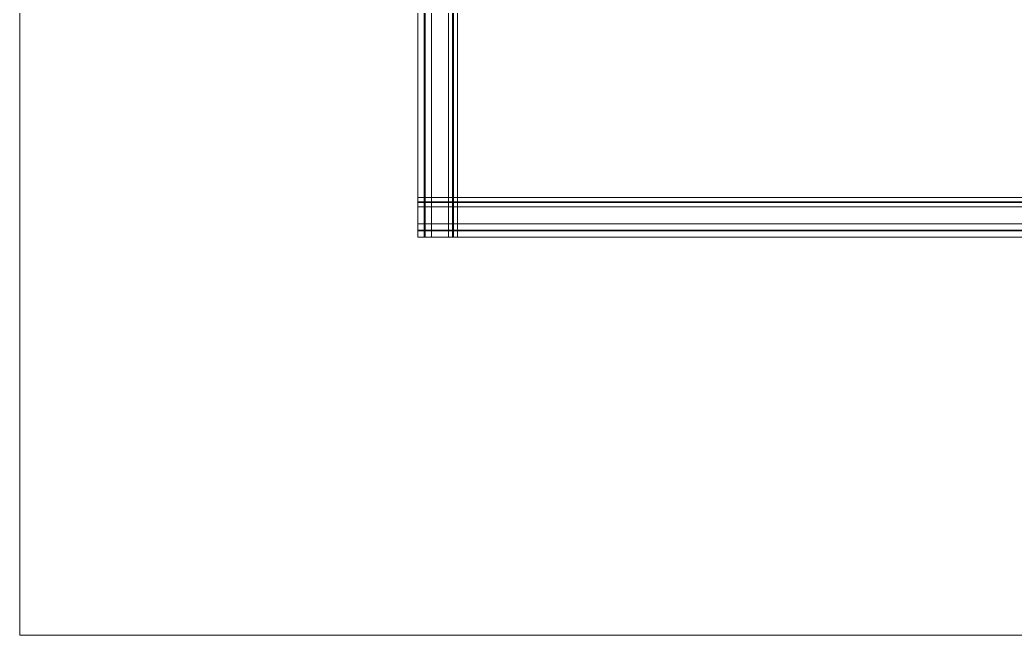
# Model space of a CAD drawing. Extents: x -1281 to 23780, y 0 to 7214.
# Drawn here: x 7067.2 to 7161.2, y 284.7 to 342.8 of the extents above; entities that cross this region are included whole.
import ezdxf

# ---------------------------------------------------------------- set-up
doc = ezdxf.new("R2010")
doc.units = 0
doc.header["$LTSCALE"] = 25
doc.header["$MEASUREMENT"] = 0
for name, color, linetype, lineweight in [('06D', 9, 'Continuous', 9), ('10', 9, 'Continuous', 9), ('15', 9, 'Continuous', 9)]:
    doc.layers.add(name, color=color, linetype=linetype, lineweight=lineweight)

# ---------------------------------------------------------------- blocks, each defined once
blk = doc.blocks.new('*U296')
at = {"layer": '15'}
for p, q in [((1.469, -18.947), (62.699, -18.947)), ((1.469, -19.347), (62.699, -19.347)), ((1.469, -19.423), (62.699, -19.423)), ((1.469, -19.823), (62.699, -19.823)), ((1.469, -21.423), (62.699, -21.423)), ((1.469, -22.023), (62.699, -22.023)), ((1.469, -22.099), (62.699, -22.099)), ((1.469, -22.699), (62.699, -22.699))]:
    blk.add_line(p, q, dxfattribs=at)
blk = doc.blocks.new('*U297')
at = {"layer": '15'}
for p, q in [((-1.469, -18.947), (-62.699, -18.947)), ((-1.469, -19.347), (-62.699, -19.347)), ((-1.469, -19.423), (-62.699, -19.423)), ((-1.469, -19.823), (-62.699, -19.823)), ((-1.469, -21.423), (-62.699, -21.423)), ((-1.469, -22.023), (-62.699, -22.023)), ((-1.469, -22.099), (-62.699, -22.099)), ((-1.469, -22.699), (-62.699, -22.699))]:
    blk.add_line(p, q, dxfattribs=at)

msp = doc.modelspace()

# ---------------------------------------------------------------- linework, layer by layer
at = {"layer": '06D'}
msp.add_lwpolyline([(7067.2, 861.676), (7067.2, 284.7), (9765.58, 284.7)], dxfattribs=at)

# ---------------------------------------------------------------- block references
at = {"layer": '10', "rotation": 270}
msp.add_blockref('*U296', (7127.5, 385), dxfattribs=at)
at = {"layer": '10'}
msp.add_blockref('*U297', (7167.5, 345), dxfattribs=at)

doc.saveas('drawing.dxf')
